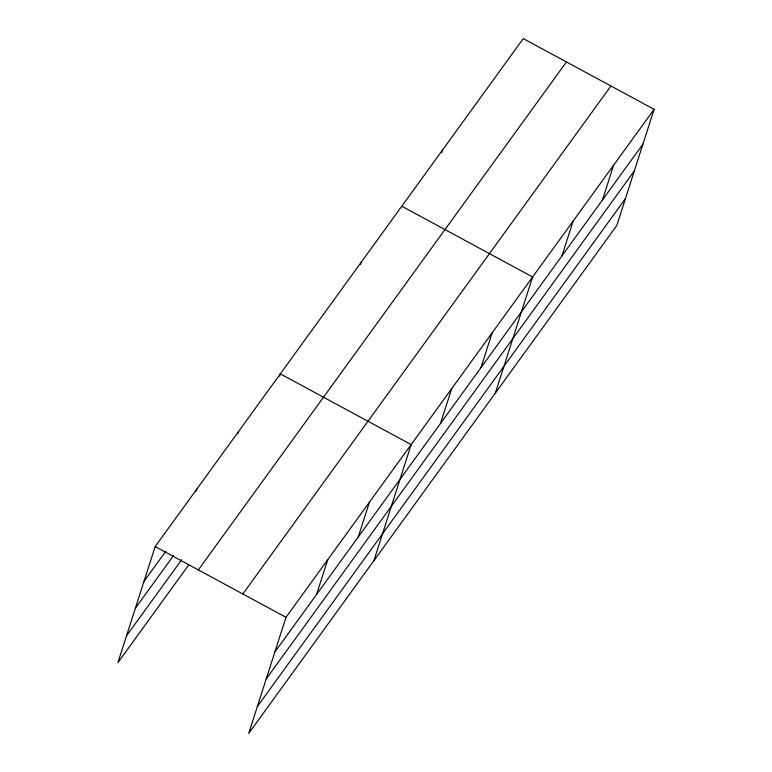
<?xml version="1.0" encoding="UTF-8"?>
<svg xmlns="http://www.w3.org/2000/svg" width="772" height="772" viewBox="0 0 772 772"><rect width="100%" height="100%" fill="white"/><g stroke="black" fill="none" stroke-linecap="round" stroke-linejoin="round"><path stroke-width="1.16" d="M654.106 109.325L285.997 617.311L248.729 733.4L616.838 225.414L654.106 109.325L523.271 38.6L155.162 546.586L117.894 662.675L188.6 565.094M196.156 491.262L196.879 489.014M237.882 433.69L238.596 431.442M279.599 376.118L280.323 373.87L411.158 444.595L373.88 560.684M360.582 264.362L361.306 262.113M441.565 152.605L442.288 150.357M316.549 594.537L327.714 559.739M358.266 536.965L369.431 502.167M440.474 423.519L451.649 388.721M480.966 367.636L492.14 332.838M495.363 393.044L532.632 276.965L401.797 206.24M561.958 255.879L573.123 221.081M602.449 199.996L613.615 165.208M143.988 581.384L165.912 551.131M135.38 608.211L173.565 555.512M126.502 635.848L181.661 559.739M198.336 569.929L566.445 61.943M242.823 593.977L610.932 85.991M274.822 652.108L642.941 144.123M266.215 678.935L634.323 170.95M257.337 706.573L625.455 198.587M155.162 546.586L285.997 617.311"/></g></svg>
